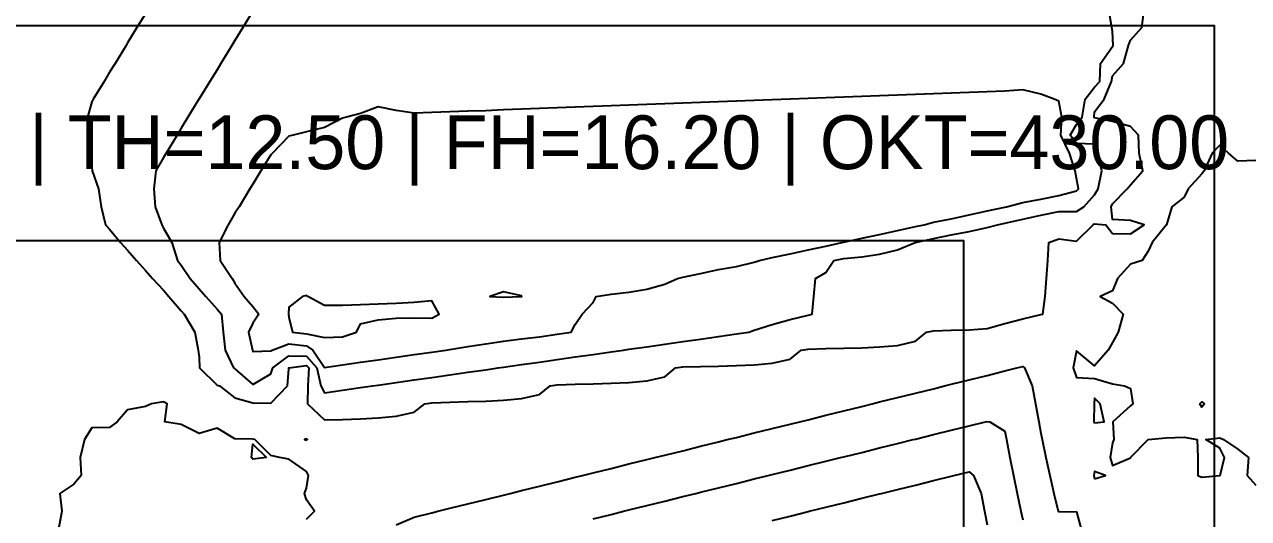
# Model space of a CAD drawing. Header units: metres. Extents: x 2681030 to 2681330, y 1246000 to 1246290.
# Drawn here: x 2681160.87 to 2681195.05, y 1246138.55 to 1246152.34 of the extents above; entities that cross this region are included whole.
import ezdxf

# ---------------------------------------------------------------- set-up
doc = ezdxf.new("R2010")
doc.units = ezdxf.units.M
for name, color, linetype in [('BASIS_HOEHENLINIEN', 8, 'Continuous'), ('EIN_BAUFELD', 4, 'Continuous'), ('EIN_HOEHEN', 7, 'Continuous'), ('EIN_VOL_A', 1, 'Continuous')]:
    doc.layers.add(name, color=color, linetype=linetype)

msp = doc.modelspace()

# ---------------------------------------------------------------- linework, layer by layer
at = {"layer": 'BASIS_HOEHENLINIEN'}
for points in [[(2681164.25, 1246152.637, 0), (2681164.013, 1246152.25, 0), (2681163.75, 1246151.821, 0), (2681163.707, 1246151.75, 0), (2681163.4, 1246151.25, 0), (2681163.25, 1246151.005, 0), (2681163.094, 1246150.75, 0), (2681162.788, 1246150.25, 0), (2681162.75, 1246150.174, 0), (2681162.63, 1246149.75, 0), (2681162.673, 1246149.25, 0), (2681162.717, 1246148.75, 0), (2681162.75, 1246148.365, 0), (2681162.76, 1246148.25, 0), (2681162.943, 1246147.75, 0), (2681163.016, 1246147.25, 0), (2681163.137, 1246146.75, 0), (2681163.25, 1246146.625, 0), (2681163.554, 1246146.25, 0), (2681163.75, 1246146.034, 0), (2681163.997, 1246145.75, 0), (2681164.25, 1246145.473, 0), (2681164.446, 1246145.25, 0), (2681164.75, 1246144.918, 0), (2681164.898, 1246144.75, 0), (2681165.25, 1246144.347, 0), (2681165.333, 1246144.25, 0), (2681165.624, 1246143.75, 0), (2681165.721, 1246143.25, 0), (2681165.75, 1246143.05, 0), (2681165.757, 1246142.75, 0), (2681166.25, 1246142.267, 0), (2681166.318, 1246142.25, 0), (2681166.75, 1246141.916, 0), (2681167.25, 1246141.776, 0), (2681167.75, 1246141.773, 0), (2681168.218, 1246142.25, 0), (2681168.25, 1246142.73, 0), (2681168.254, 1246142.75, 0), (2681168.75, 1246142.819, 0), (2681168.809, 1246142.75, 0), (2681168.784, 1246142.25, 0), (2681168.778, 1246141.75, 0), (2681169.25, 1246141.303, 0), (2681169.75, 1246141.314, 0), (2681170.25, 1246141.329, 0), (2681170.75, 1246141.355, 0), (2681171.25, 1246141.402, 0), (2681171.75, 1246141.521, 0)], [(2681167.25, 1246152.708, 0), (2681166.969, 1246152.25, 0), (2681166.75, 1246151.892, 0), (2681166.663, 1246151.75, 0), (2681166.356, 1246151.25, 0), (2681166.25, 1246151.076, 0), (2681166.05, 1246150.75, 0), (2681165.75, 1246150.26, 0), (2681165.744, 1246150.25, 0), (2681165.437, 1246149.75, 0), (2681165.25, 1246149.444, 0), (2681165.131, 1246149.25, 0), (2681164.825, 1246148.75, 0), (2681164.75, 1246148.628, 0), (2681164.544, 1246148.25, 0), (2681164.481, 1246147.75, 0), (2681164.524, 1246147.25, 0), (2681164.705, 1246146.75, 0), (2681164.75, 1246146.649, 0), (2681164.986, 1246146.25, 0), (2681165.142, 1246145.75, 0), (2681165.25, 1246145.622, 0), (2681165.496, 1246145.25, 0), (2681165.75, 1246144.962, 0), (2681165.937, 1246144.75, 0), (2681166.25, 1246144.391, 0), (2681166.374, 1246144.25, 0), (2681166.422, 1246143.75, 0), (2681166.476, 1246143.25, 0), (2681166.707, 1246142.75, 0), (2681166.75, 1246142.726, 0), (2681167.25, 1246142.292, 0), (2681167.75, 1246142.588, 0), (2681167.804, 1246142.75, 0), (2681168.25, 1246143.087, 0), (2681168.75, 1246143.081, 0), (2681169.032, 1246142.75, 0), (2681169.151, 1246142.25, 0), (2681169.25, 1246142.059, 0), (2681169.75, 1246142.13, 0), (2681170.25, 1246142.202, 0)], [(2681170.25, 1246142.202, 0), (2681170.589, 1246142.25, 0), (2681170.75, 1246142.273, 0), (2681171.25, 1246142.344, 0), (2681171.75, 1246142.416, 0), (2681172.25, 1246142.487, 0), (2681172.75, 1246142.558, 0), (2681173.25, 1246142.63, 0), (2681173.75, 1246142.701, 0), (2681174.093, 1246142.75, 0), (2681174.25, 1246142.772, 0), (2681174.75, 1246142.844, 0), (2681175.25, 1246142.915, 0), (2681175.75, 1246142.987, 0), (2681176.25, 1246143.058, 0), (2681176.75, 1246143.129, 0), (2681177.25, 1246143.201, 0), (2681177.596, 1246143.25, 0), (2681177.75, 1246143.272, 0), (2681178.25, 1246143.343, 0), (2681178.75, 1246143.415, 0), (2681179.25, 1246143.486, 0), (2681179.75, 1246143.557, 0), (2681180.25, 1246143.629, 0), (2681180.75, 1246143.7, 0), (2681181.099, 1246143.75, 0), (2681181.25, 1246143.804, 0), (2681181.75, 1246143.965, 0), (2681182.25, 1246144.103, 0), (2681182.75, 1246144.224, 0), (2681182.868, 1246144.25, 0), (2681182.915, 1246144.75, 0), (2681182.962, 1246145.25, 0), (2681183.25, 1246145.411, 0), (2681183.475, 1246145.75, 0), (2681183.75, 1246145.803, 0), (2681184.25, 1246145.855, 0), (2681184.75, 1246145.929, 0), (2681185.25, 1246146.046, 0), (2681185.742, 1246146.25, 0), (2681185.75, 1246146.252, 0), (2681186.25, 1246146.361, 0), (2681186.75, 1246146.469, 0), (2681187.25, 1246146.564, 0), (2681187.75, 1246146.669, 0), (2681188.04, 1246146.75, 0), (2681188.25, 1246146.796, 0), (2681188.75, 1246146.904, 0), (2681189.25, 1246147.013, 0), (2681189.75, 1246147.122, 0), (2681190.25, 1246147.114, 0), (2681190.449, 1246147.25, 0), (2681190.75, 1246147.58, 0), (2681190.847, 1246147.75, 0), (2681190.958, 1246148.25, 0), (2681190.833, 1246148.75, 0), (2681190.75, 1246148.997, 0), (2681190.25, 1246149.012, 0), (2681190.071, 1246149.25, 0), (2681190.25, 1246149.549, 0), (2681190.404, 1246149.75, 0), (2681190.49, 1246150.25, 0), (2681190.75, 1246150.584, 0), (2681190.896, 1246150.75, 0), (2681190.92, 1246151.25, 0), (2681191.25, 1246151.725, 0), (2681191.268, 1246151.75, 0), (2681191.25, 1246152.149, 0), (2681191.233, 1246152.25, 0), (2681191.152, 1246152.75, 0)], [(2681171.75, 1246141.521, 0), (2681172.048, 1246141.75, 0), (2681172.25, 1246141.779, 0), (2681172.75, 1246141.8, 0), (2681173.25, 1246141.811, 0), (2681173.75, 1246141.826, 0), (2681174.25, 1246141.85, 0), (2681174.75, 1246141.896, 0), (2681175.25, 1246142.013, 0), (2681175.551, 1246142.25, 0), (2681175.75, 1246142.278, 0), (2681176.25, 1246142.298, 0), (2681176.75, 1246142.308, 0), (2681177.25, 1246142.322, 0), (2681177.75, 1246142.346, 0), (2681178.25, 1246142.39, 0), (2681178.75, 1246142.506, 0), (2681179.054, 1246142.75, 0), (2681179.25, 1246142.778, 0), (2681179.75, 1246142.795, 0), (2681180.25, 1246142.805, 0), (2681180.75, 1246142.819, 0), (2681181.25, 1246142.841, 0), (2681181.75, 1246142.884, 0), (2681182.25, 1246142.997, 0), (2681182.557, 1246143.25, 0), (2681182.75, 1246143.277, 0), (2681183.25, 1246143.293, 0), (2681183.75, 1246143.302, 0), (2681184.25, 1246143.315, 0), (2681184.75, 1246143.337, 0), (2681185.25, 1246143.378, 0), (2681185.75, 1246143.502, 0), (2681186.061, 1246143.75, 0), (2681186.25, 1246143.787, 0), (2681186.75, 1246143.806, 0), (2681187.25, 1246143.818, 0), (2681187.75, 1246143.849, 0), (2681188.25, 1246143.995, 0), (2681188.75, 1246144.125, 0), (2681189.25, 1246144.241, 0), (2681189.311, 1246144.25, 0), (2681189.373, 1246144.75, 0), (2681189.413, 1246145.25, 0), (2681189.443, 1246145.75, 0), (2681189.478, 1246146.25, 0), (2681189.75, 1246146.353, 0), (2681190.25, 1246146.287, 0), (2681190.713, 1246146.75, 0), (2681190.75, 1246146.771, 0), (2681191.063, 1246146.75, 0), (2681191.25, 1246146.504, 0), (2681191.75, 1246146.495, 0), (2681192.137, 1246146.75, 0), (2681191.75, 1246146.863, 0), (2681191.25, 1246146.89, 0), (2681191.218, 1246147.25, 0), (2681191.25, 1246147.335, 0), (2681191.665, 1246147.75, 0), (2681191.75, 1246147.859, 0), (2681192.103, 1246148.25, 0), (2681191.995, 1246148.75, 0), (2681191.98, 1246149.25, 0), (2681191.75, 1246149.493, 0), (2681191.25, 1246149.626, 0), (2681190.75, 1246149.728, 0), (2681190.737, 1246149.75, 0), (2681190.75, 1246149.902, 0), (2681191.022, 1246150.25, 0), (2681191.222, 1246150.75, 0), (2681191.25, 1246150.901, 0), (2681191.558, 1246151.25, 0), (2681191.694, 1246151.75, 0), (2681191.75, 1246151.901, 0), (2681192.071, 1246152.25, 0), (2681192.139, 1246152.75, 0)], [(2681172.25, 1246143.195, 0), (2681172.634, 1246143.25, 0), (2681172.75, 1246143.27, 0), (2681173.25, 1246143.351, 0), (2681173.75, 1246143.426, 0), (2681174.25, 1246143.497, 0), (2681174.75, 1246143.562, 0), (2681175.25, 1246143.623, 0), (2681175.75, 1246143.695, 0), (2681176.137, 1246143.75, 0), (2681176.25, 1246143.963, 0), (2681176.447, 1246144.25, 0), (2681176.75, 1246144.574, 0), (2681176.839, 1246144.75, 0), (2681177.25, 1246144.808, 0), (2681177.75, 1246144.864, 0), (2681178.25, 1246144.948, 0), (2681178.75, 1246145.086, 0), (2681179.101, 1246145.25, 0), (2681179.25, 1246145.287, 0), (2681179.75, 1246145.391, 0), (2681180.25, 1246145.5, 0), (2681180.75, 1246145.587, 0), (2681181.25, 1246145.705, 0), (2681181.399, 1246145.75, 0), (2681181.75, 1246145.832, 0), (2681182.25, 1246145.935, 0), (2681182.75, 1246146.044, 0), (2681183.25, 1246146.153, 0), (2681183.697, 1246146.25, 0), (2681183.75, 1246146.265, 0), (2681184.25, 1246146.374, 0), (2681184.75, 1246146.479, 0), (2681185.25, 1246146.588, 0), (2681185.75, 1246146.697, 0), (2681185.995, 1246146.75, 0), (2681186.25, 1246146.82, 0), (2681186.75, 1246146.914, 0), (2681187.25, 1246147.023, 0), (2681187.75, 1246147.132, 0), (2681188.25, 1246147.241, 0), (2681188.294, 1246147.25, 0), (2681188.75, 1246147.37, 0), (2681189.25, 1246147.458, 0), (2681189.75, 1246147.567, 0), (2681190.25, 1246147.698, 0), (2681190.299, 1246147.75, 0), (2681190.25, 1246148.049, 0), (2681190.207, 1246148.25, 0), (2681190.052, 1246148.75, 0), (2681189.811, 1246149.25, 0), (2681189.835, 1246149.75, 0), (2681189.75, 1246150.2, 0), (2681189.62, 1246150.25, 0), (2681189.25, 1246150.393, 0), (2681188.75, 1246150.518, 0), (2681188.25, 1246150.476, 0), (2681187.75, 1246150.455, 0), (2681187.25, 1246150.437, 0), (2681186.75, 1246150.418, 0), (2681186.25, 1246150.399, 0), (2681185.75, 1246150.38, 0), (2681185.25, 1246150.362, 0), (2681184.75, 1246150.343, 0), (2681184.25, 1246150.325, 0), (2681183.75, 1246150.306, 0), (2681183.25, 1246150.287, 0), (2681182.75, 1246150.268, 0), (2681182.259, 1246150.25, 0), (2681182.25, 1246150.25, 0), (2681181.75, 1246150.231, 0), (2681181.25, 1246150.213, 0), (2681180.75, 1246150.194, 0), (2681180.25, 1246150.175, 0), (2681179.75, 1246150.156, 0), (2681179.25, 1246150.138, 0), (2681178.75, 1246150.119, 0), (2681178.25, 1246150.101, 0), (2681177.75, 1246150.082, 0), (2681177.25, 1246150.063, 0), (2681176.75, 1246150.044, 0), (2681176.25, 1246150.026, 0), (2681175.75, 1246150.007, 0), (2681175.25, 1246149.989, 0), (2681174.75, 1246149.97, 0), (2681174.25, 1246149.951, 0), (2681173.75, 1246149.932, 0), (2681173.25, 1246149.914, 0), (2681172.75, 1246149.895, 0), (2681172.25, 1246149.877, 0), (2681171.75, 1246149.858, 0), (2681171.25, 1246149.94, 0), (2681170.75, 1246150.036, 0), (2681170.25, 1246149.854, 0), (2681169.861, 1246149.75, 0), (2681169.75, 1246149.72, 0), (2681169.25, 1246149.462, 0), (2681168.75, 1246149.343, 0), (2681168.37, 1246149.25, 0), (2681168.25, 1246149.221, 0), (2681167.796, 1246148.75, 0), (2681167.75, 1246148.699, 0), (2681167.475, 1246148.25, 0), (2681167.25, 1246147.883, 0), (2681167.168, 1246147.75, 0), (2681166.862, 1246147.25, 0), (2681166.75, 1246147.067, 0), (2681166.556, 1246146.75, 0), (2681166.311, 1246146.25, 0), (2681166.335, 1246145.75, 0), (2681166.673, 1246145.25, 0), (2681166.75, 1246145.12, 0), (2681167.008, 1246144.75, 0), (2681167.25, 1246144.47, 0), (2681167.413, 1246144.25, 0), (2681167.25, 1246143.998, 0), (2681167.131, 1246143.75, 0), (2681167.239, 1246143.25, 0), (2681167.25, 1246143.209, 0), (2681167.75, 1246143.226, 0), (2681167.79, 1246143.25, 0), (2681168.25, 1246143.425, 0), (2681168.75, 1246143.368, 0), (2681168.921, 1246143.25, 0), (2681169.25, 1246142.767, 0), (2681169.75, 1246142.838, 0), (2681170.25, 1246142.91, 0), (2681170.75, 1246142.981, 0), (2681171.25, 1246143.052, 0), (2681171.75, 1246143.124, 0), (2681172.25, 1246143.195, 0)], [(2681195.25, 1246148.537, 0), (2681194.75, 1246148.526, 0), (2681194.488, 1246148.75, 0), (2681194.25, 1246148.969, 0), (2681194.038, 1246148.75, 0), (2681193.813, 1246148.25, 0), (2681193.75, 1246148.172, 0), (2681193.36, 1246147.75, 0), (2681193.25, 1246147.516, 0), (2681192.908, 1246147.25, 0), (2681192.758, 1246146.75, 0), (2681192.75, 1246146.738, 0), (2681192.355, 1246146.25, 0), (2681192.25, 1246146.008, 0), (2681192.078, 1246145.75, 0), (2681191.75, 1246145.649, 0), (2681191.393, 1246145.25, 0), (2681191.25, 1246144.907, 0), (2681190.91, 1246144.75, 0), (2681191.25, 1246144.555, 0), (2681191.554, 1246144.25, 0), (2681191.408, 1246143.75, 0), (2681191.25, 1246143.466, 0), (2681191.134, 1246143.25, 0), (2681190.75, 1246142.807, 0), (2681190.25, 1246143.229, 0), (2681190.149, 1246142.75, 0), (2681190.25, 1246142.486, 0), (2681190.75, 1246142.459, 0), (2681191.25, 1246142.306, 0), (2681191.59, 1246142.25, 0), (2681191.75, 1246142.175, 0), (2681191.824, 1246141.75, 0), (2681191.75, 1246141.693, 0), (2681191.262, 1246141.25, 0), (2681191.286, 1246140.75, 0), (2681191.25, 1246140.66, 0), (2681191.189, 1246140.25, 0), (2681191.25, 1246140.027, 0), (2681191.75, 1246140.24, 0), (2681191.753, 1246140.25, 0), (2681192.248, 1246140.75, 0), (2681192.25, 1246140.753, 0), (2681192.75, 1246140.801, 0), (2681193.25, 1246140.822, 0), (2681193.614, 1246140.75, 0), (2681193.635, 1246140.25, 0), (2681193.636, 1246139.75, 0), (2681193.75, 1246139.7, 0), (2681194.25, 1246139.747, 0), (2681194.254, 1246139.75, 0), (2681194.375, 1246140.25, 0), (2681194.25, 1246140.515, 0), (2681193.854, 1246140.75, 0), (2681194.25, 1246140.804, 0), (2681194.35, 1246140.75, 0), (2681194.75, 1246140.48, 0), (2681195.049, 1246140.25, 0), (2681195.016, 1246139.75, 0), (2681195.25, 1246139.483, 0)], [(2681169.75, 1246143.619, 0), (2681170.139, 1246143.75, 0), (2681170.25, 1246143.98, 0), (2681170.75, 1246144.096, 0), (2681171.25, 1246144.138, 0), (2681171.75, 1246144.152, 0), (2681172.25, 1246144.144, 0), (2681172.451, 1246144.25, 0), (2681172.25, 1246144.629, 0), (2681171.75, 1246144.581, 0), (2681171.25, 1246144.551, 0), (2681170.75, 1246144.532, 0), (2681170.25, 1246144.513, 0), (2681169.75, 1246144.495, 0), (2681169.25, 1246144.498, 0), (2681168.788, 1246144.75, 0), (2681168.75, 1246144.773, 0), (2681168.639, 1246144.75, 0), (2681168.25, 1246144.446, 0), (2681168.244, 1246144.25, 0), (2681168.25, 1246144.166, 0), (2681168.354, 1246143.75, 0), (2681168.75, 1246143.7, 0), (2681169.25, 1246143.599, 0), (2681169.75, 1246143.619, 0)], [(2681174.75, 1246144.747, 0), (2681174.758, 1246144.75, 0), (2681174.75, 1246144.767, 0), (2681174.25, 1246144.874, 0), (2681173.868, 1246144.75, 0), (2681174.25, 1246144.724, 0), (2681174.75, 1246144.747, 0)], [(2681171.25, 1246138.375, 0), (2681171.75, 1246138.587, 0), (2681172.25, 1246138.711, 0), (2681172.409, 1246138.75, 0), (2681172.75, 1246138.834, 0), (2681173.25, 1246138.958, 0), (2681173.75, 1246139.082, 0), (2681174.25, 1246139.205, 0), (2681174.43, 1246139.25, 0), (2681174.75, 1246139.329, 0), (2681175.25, 1246139.453, 0), (2681175.75, 1246139.576, 0), (2681176.25, 1246139.7, 0), (2681176.453, 1246139.75, 0), (2681176.75, 1246139.824, 0), (2681177.25, 1246139.947, 0), (2681177.75, 1246140.071, 0), (2681178.25, 1246140.194, 0), (2681178.475, 1246140.25, 0), (2681178.75, 1246140.318, 0), (2681179.25, 1246140.442, 0), (2681179.75, 1246140.565, 0), (2681180.25, 1246140.689, 0), (2681180.497, 1246140.75, 0), (2681180.75, 1246140.813, 0), (2681181.25, 1246140.936, 0), (2681181.75, 1246141.06, 0), (2681182.25, 1246141.184, 0), (2681182.519, 1246141.25, 0), (2681182.75, 1246141.307, 0), (2681183.25, 1246141.431, 0), (2681183.75, 1246141.554, 0), (2681184.25, 1246141.678, 0), (2681184.541, 1246141.75, 0), (2681184.75, 1246141.802, 0), (2681185.25, 1246141.925, 0), (2681185.75, 1246142.049, 0), (2681186.25, 1246142.173, 0), (2681186.563, 1246142.25, 0), (2681186.75, 1246142.296, 0), (2681187.25, 1246142.42, 0), (2681187.75, 1246142.544, 0), (2681188.25, 1246142.667, 0), (2681188.585, 1246142.75, 0), (2681188.75, 1246142.791, 0), (2681188.792, 1246142.75, 0), (2681189.004, 1246142.25, 0), (2681189.098, 1246141.75, 0), (2681189.191, 1246141.25, 0), (2681189.25, 1246140.934, 0), (2681189.286, 1246140.75, 0), (2681189.393, 1246140.25, 0), (2681189.505, 1246139.75, 0), (2681189.618, 1246139.25, 0), (2681189.739, 1246138.75, 0), (2681189.75, 1246138.742, 0), (2681190.25, 1246138.739, 0), (2681190.375, 1246138.25, 0)], [(2681168.75, 1246138.531, 0), (2681168.969, 1246138.75, 0), (2681168.75, 1246139.07, 0), (2681168.687, 1246139.25, 0), (2681168.75, 1246139.395, 0), (2681168.805, 1246139.75, 0), (2681168.75, 1246139.86, 0), (2681168.25, 1246140.21, 0), (2681167.99, 1246140.25, 0), (2681167.75, 1246140.308, 0), (2681167.308, 1246140.75, 0), (2681167.25, 1246140.762, 0), (2681166.75, 1246140.77, 0), (2681166.25, 1246141.071, 0), (2681165.75, 1246140.921, 0), (2681165.25, 1246141.176, 0), (2681164.792, 1246141.25, 0), (2681164.855, 1246141.75, 0), (2681164.75, 1246141.81, 0), (2681164.422, 1246141.75, 0), (2681164.25, 1246141.676, 0), (2681163.75, 1246141.579, 0), (2681163.464, 1246141.25, 0), (2681163.25, 1246141.093, 0), (2681162.75, 1246141.077, 0), (2681162.547, 1246140.75, 0), (2681162.428, 1246140.25, 0), (2681162.456, 1246139.75, 0), (2681162.25, 1246139.511, 0), (2681161.858, 1246139.25, 0), (2681161.912, 1246138.75, 0), (2681161.822, 1246138.25, 0)], [(2681190.75, 1246141.216, 0), (2681191.019, 1246141.25, 0), (2681190.906, 1246141.75, 0), (2681190.75, 1246141.906, 0), (2681190.736, 1246141.75, 0), (2681190.735, 1246141.25, 0), (2681190.75, 1246141.216, 0)], [(2681193.816, 1246141.75, 0), (2681193.75, 1246141.655, 0), (2681193.688, 1246141.75, 0), (2681193.75, 1246141.81, 0), (2681193.816, 1246141.75, 0)], [(2681176.75, 1246138.541, 0), (2681177.25, 1246138.665, 0), (2681177.595, 1246138.75, 0), (2681177.75, 1246138.788, 0), (2681178.25, 1246138.912, 0), (2681178.75, 1246139.036, 0), (2681179.25, 1246139.159, 0), (2681179.617, 1246139.25, 0), (2681179.75, 1246139.283, 0), (2681180.25, 1246139.406, 0), (2681180.75, 1246139.53, 0), (2681181.25, 1246139.654, 0), (2681181.639, 1246139.75, 0), (2681181.75, 1246139.777, 0), (2681182.25, 1246139.901, 0), (2681182.75, 1246140.025, 0), (2681183.25, 1246140.148, 0), (2681183.661, 1246140.25, 0), (2681183.75, 1246140.272, 0), (2681184.25, 1246140.396, 0), (2681184.75, 1246140.519, 0), (2681185.25, 1246140.643, 0), (2681185.683, 1246140.75, 0), (2681185.75, 1246140.767, 0), (2681186.25, 1246140.89, 0), (2681186.75, 1246141.014, 0), (2681187.25, 1246141.137, 0), (2681187.705, 1246141.25, 0), (2681187.75, 1246141.261, 0), (2681187.825, 1246141.25, 0), (2681188.25, 1246140.991, 0), (2681188.295, 1246140.75, 0), (2681188.389, 1246140.25, 0), (2681188.483, 1246139.75, 0), (2681188.586, 1246139.25, 0), (2681188.696, 1246138.75, 0), (2681188.75, 1246138.511, 0)], [(2681167.628, 1246140.25, 0), (2681167.25, 1246140.208, 0), (2681167.212, 1246140.25, 0), (2681167.25, 1246140.628, 0), (2681167.628, 1246140.25, 0)], [(2681168.75, 1246140.733, 0), (2681168.77, 1246140.75, 0), (2681168.75, 1246140.774, 0), (2681168.692, 1246140.75, 0), (2681168.75, 1246140.733, 0)], [(2681181.75, 1246138.495, 0), (2681182.25, 1246138.619, 0), (2681182.75, 1246138.742, 0), (2681182.782, 1246138.75, 0), (2681183.25, 1246138.866, 0), (2681183.75, 1246138.989, 0), (2681184.25, 1246139.113, 0), (2681184.75, 1246139.237, 0), (2681184.804, 1246139.25, 0), (2681185.25, 1246139.36, 0), (2681185.75, 1246139.484, 0), (2681186.25, 1246139.608, 0), (2681186.75, 1246139.731, 0), (2681186.826, 1246139.75, 0), (2681187.25, 1246139.855, 0), (2681187.37, 1246139.75, 0), (2681187.586, 1246139.25, 0), (2681187.68, 1246138.75, 0), (2681187.75, 1246138.375, 0)], [(2681190.75, 1246139.659, 0), (2681191.059, 1246139.75, 0), (2681190.75, 1246139.859, 0), (2681190.734, 1246139.75, 0), (2681190.75, 1246139.659, 0)]]:
    msp.add_polyline3d(points, dxfattribs=at)
at = {"layer": 'EIN_BAUFELD'}
msp.add_lwpolyline([(2681150.1, 1246122.3), (2681194.1, 1246122.3), (2681194.1, 1246152.3), (2681150.1, 1246152.3)], close=True, dxfattribs=at)
at = {"layer": 'EIN_VOL_A'}
msp.add_lwpolyline([(2681157.1, 1246128.3), (2681187.1, 1246128.3), (2681187.1, 1246146.3), (2681157.1, 1246146.3)], close=True, dxfattribs=at)

# ---------------------------------------------------------------- texts
at = {"layer": 'EIN_HOEHEN'}
msp.add_text('V-A | TH=12.50 | FH=16.20 | OKT=430.00', height=1.5, dxfattribs=at).set_placement((2681157.1, 1246148.3))

doc.saveas('drawing.dxf')
